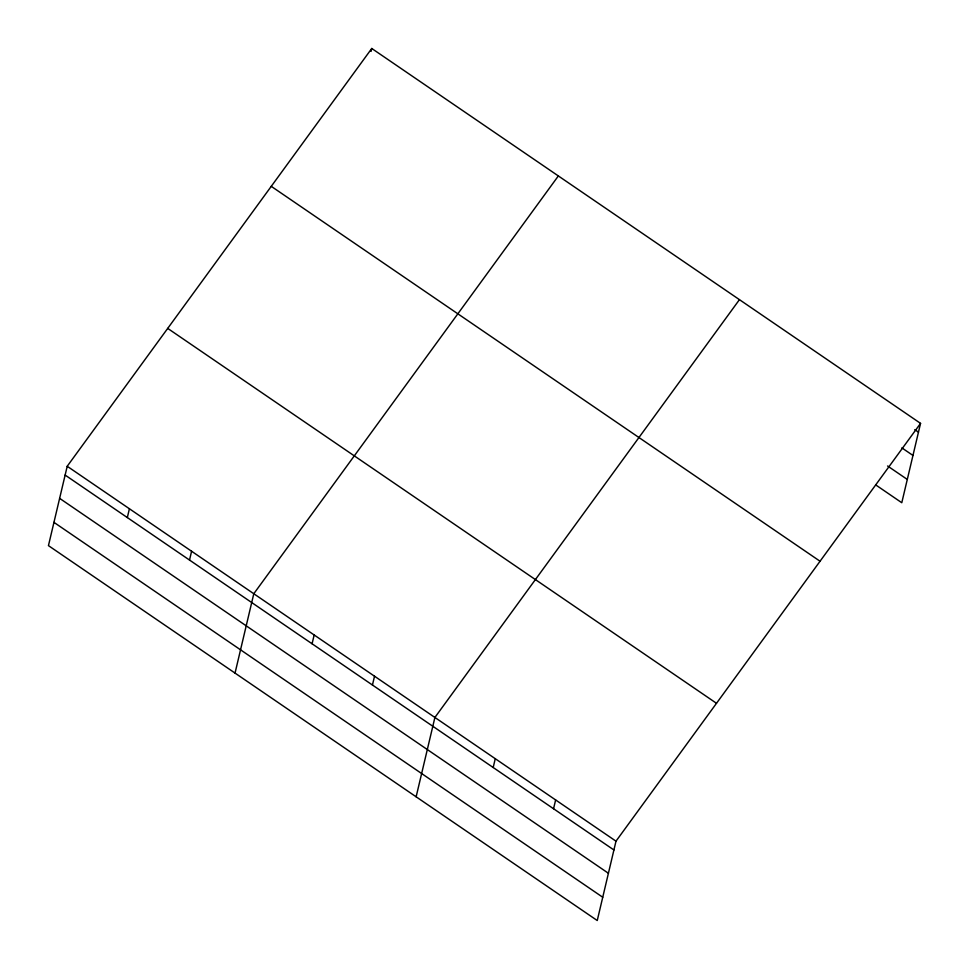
<?xml version="1.0" encoding="UTF-8"?>
<svg xmlns="http://www.w3.org/2000/svg" width="969" height="969" viewBox="0 0 969 969"><rect width="100%" height="100%" fill="white"/><g stroke="black" fill="none" stroke-linecap="round" stroke-linejoin="round"><path stroke-width="1.45" d="M67.212 466.271L48.45 545.632L597.243 920.526L615.993 841.177L920.55 423.368L371.757 48.474L67.212 466.271L615.993 841.177M127.327 517.567L129.41 508.761M189.524 560.058L191.596 551.252M371.066 51.405L371.757 48.474M235.043 673.092L253.793 593.743L558.35 175.934M312.079 643.779L314.162 634.986M372.447 685.022L374.531 676.217M416.137 796.809L434.899 717.46L739.444 299.651M493.185 767.496L495.268 758.703M553.553 808.74L555.637 799.934M920.55 423.368L901.788 502.729L875.915 485.045M914.772 429.642L918.467 432.174M901.873 447.884L912.968 455.454M887.58 465.98L907.299 479.437M271.259 186.339L820.053 561.245M167.71 328.394L716.503 703.3M65.129 475.076L613.922 849.983M59.63 498.357L608.411 873.263M53.949 522.352L602.742 897.246"/></g></svg>
